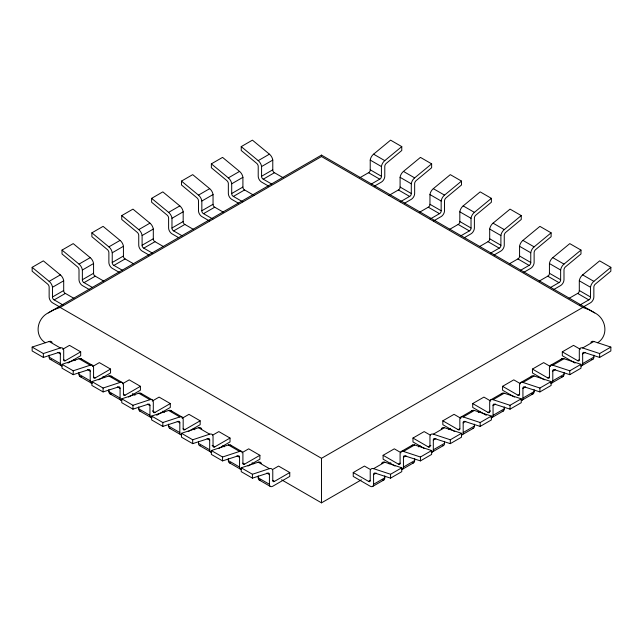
<?xml version="1.0" encoding="UTF-8"?>
<svg xmlns="http://www.w3.org/2000/svg" width="643" height="643" viewBox="0 0 643 643"><rect width="100%" height="100%" fill="white"/><g stroke="black" fill="none" stroke-linecap="round" stroke-linejoin="round"><path stroke-width="0.96" d="M360.04 177.621L368.543 172.71A2.098 1.214 -60 0 0 370.223 169.8L370.223 160.083A6.004 3.464 -60 0 1 373.583 154.175L390.574 140.15L401.771 146.612L401.771 150.494L386.467 163.218A2.709 1.559 -60 0 0 384.787 166.553L384.787 176.262A4.75 2.741 -60 0 1 381.42 182.082L374.628 186.004M371.236 184.083L379.74 179.172A2.098 1.214 -60 0 0 381.42 176.262L381.42 166.553A6.004 3.464 -60 0 1 384.787 160.637L401.771 146.612M389.055 195.351L398.411 189.95A2.098 1.214 -60 0 0 400.091 187.041L400.091 177.331A6.004 3.464 -60 0 1 403.45 171.416L420.442 157.39L431.638 163.861L431.638 167.743L416.334 180.458A2.709 1.559 -60 0 0 414.655 183.802L414.655 193.511A4.75 2.741 -60 0 1 411.295 199.33L404.495 203.252M400.259 201.822L409.615 196.42A2.098 1.214 -60 0 0 411.295 193.511L411.295 183.802A6.004 3.464 -60 0 1 414.655 177.886L431.638 163.861M419.775 212.11L428.278 207.199A2.098 1.214 -60 0 0 429.958 204.289L429.958 194.572A6.004 3.464 -60 0 1 433.318 188.664L450.309 174.639L461.505 181.101L461.505 184.983L446.202 197.706A2.709 1.559 -60 0 0 444.522 201.042L444.522 210.751A4.75 2.741 -60 0 1 441.162 216.57L433.519 220.983M430.127 219.062L439.482 213.661A2.098 1.214 -60 0 0 441.162 210.751L441.162 201.042A6.004 3.464 -60 0 1 444.522 195.126L461.505 181.101M449.642 229.35L458.146 224.439A2.098 1.214 -60 0 0 459.825 221.53L459.825 211.82A6.004 3.464 -60 0 1 463.185 205.905L480.176 191.879L491.373 198.349L491.373 202.232L476.069 214.947A2.709 1.559 -60 0 0 474.389 218.29L474.389 228A4.75 2.741 -60 0 1 471.03 233.819L464.23 237.741M460.846 235.82L469.35 230.909A2.098 1.214 -60 0 0 471.03 228L471.03 218.29A6.004 3.464 -60 0 1 474.389 212.375L491.373 198.349M479.509 246.59L488.013 241.688A2.098 1.214 -60 0 0 489.693 238.778L489.693 229.061A6.004 3.464 -60 0 1 493.06 223.153L510.044 209.128L521.248 215.59L521.248 219.472L505.937 232.195A2.709 1.559 -60 0 0 504.257 235.531L504.257 245.24A4.75 2.741 -60 0 1 500.897 251.059L494.105 254.982M490.713 253.061L499.217 248.15A2.098 1.214 -60 0 0 500.897 245.24L500.897 235.531A6.004 3.464 -60 0 1 504.257 229.615L521.248 215.59M509.377 263.839L517.888 258.928A2.098 1.214 -60 0 0 519.568 256.018L519.568 246.309A6.004 3.464 -60 0 1 522.928 240.394L539.911 226.368L551.115 232.838L551.115 236.712L535.804 249.436A2.709 1.559 -60 0 0 534.124 252.771L534.124 262.489A4.75 2.741 -60 0 1 530.764 268.308L523.973 272.23M520.581 270.309L529.085 265.398A2.098 1.214 -60 0 0 530.764 262.489L530.764 252.771A6.004 3.464 -60 0 1 534.124 246.864L551.115 232.838M539.252 281.079L547.756 276.177A2.098 1.214 -60 0 0 549.435 273.267L549.435 263.55A6.004 3.464 -60 0 1 552.795 257.642L569.778 243.617L580.983 250.079L580.983 253.961L565.671 266.684A2.709 1.559 -60 0 0 563.991 270.02L563.991 279.729A4.75 2.741 -60 0 1 560.632 285.548L553.84 289.471M550.448 287.55L558.952 282.639A2.098 1.214 -60 0 0 560.632 279.729L560.632 270.02A6.004 3.464 -60 0 1 563.991 264.104L580.983 250.079M569.119 298.328L577.623 293.417A2.098 1.214 -60 0 0 579.303 290.507L579.303 280.798A6.004 3.464 -60 0 1 582.662 274.882L599.646 260.857L610.85 267.327L610.85 271.201L595.539 283.925A2.709 1.559 -60 0 0 593.859 287.26L593.859 296.978A4.75 2.741 -60 0 1 590.499 302.797L582.855 307.209M579.464 305.288L588.819 299.887A2.098 1.214 -60 0 0 590.499 296.978L590.499 287.26A6.004 3.464 -60 0 1 593.859 281.353L610.85 267.327M597.725 342.735C609.042 335.389 606.156 318.534 594.735 312.868L321.5 155.116L48.265 312.868C36.844 318.534 33.958 335.389 45.275 342.735M60.145 307.209L52.501 302.797A4.75 2.741 60 0 1 49.141 296.978L49.141 287.26A2.709 1.559 60 0 0 47.461 283.925L32.15 271.201L32.15 267.327L43.354 260.857L60.338 274.882A6.004 3.464 60 0 1 63.697 280.798L63.697 290.507A2.098 1.214 60 0 0 65.377 293.417L73.881 298.328M89.16 289.471L82.368 285.548A4.75 2.741 60 0 1 79.009 279.729L79.009 270.02A2.709 1.559 60 0 0 77.329 266.684L62.017 253.961L62.017 250.079L73.222 243.617L90.205 257.642A6.004 3.464 60 0 1 93.565 263.55L93.565 273.267A2.098 1.214 60 0 0 95.244 276.177L103.748 281.079M119.027 272.23L112.236 268.308A4.75 2.741 60 0 1 108.876 262.489L108.876 252.771A2.709 1.559 60 0 0 107.196 249.436L91.885 236.712L91.885 232.838L103.089 226.368L120.072 240.394A6.004 3.464 60 0 1 123.432 246.309L123.432 256.018A2.098 1.214 60 0 0 125.112 258.928L133.623 263.839M148.895 254.982L142.103 251.059A4.75 2.741 60 0 1 138.743 245.24L138.743 235.531A2.709 1.559 60 0 0 137.063 232.195L121.752 219.472L121.752 215.59L132.956 209.128L149.94 223.153A6.004 3.464 60 0 1 153.307 229.061L153.307 238.778A2.098 1.214 60 0 0 154.987 241.688L163.491 246.59M178.77 237.741L171.97 233.819A4.75 2.741 60 0 1 168.611 228L168.611 218.29A2.709 1.559 60 0 0 166.931 214.947L151.627 202.232L151.627 198.349L162.824 191.879L179.815 205.905A6.004 3.464 60 0 1 183.175 211.82L183.175 221.53A2.098 1.214 60 0 0 184.854 224.439L193.358 229.35M209.481 220.983L201.838 216.57A4.75 2.741 60 0 1 198.478 210.751L198.478 201.042A2.709 1.559 60 0 0 196.798 197.706L181.495 184.983L181.495 181.101L192.691 174.639L209.682 188.664A6.004 3.464 60 0 1 213.042 194.572L213.042 204.289A2.098 1.214 60 0 0 214.722 207.199L223.225 212.11M238.505 203.252L231.705 199.33A4.75 2.741 60 0 1 228.345 193.511L228.345 183.802A2.709 1.559 60 0 0 226.666 180.458L211.362 167.743L211.362 163.861L222.558 157.39L239.55 171.416A6.004 3.464 60 0 1 242.909 177.331L242.909 187.041A2.098 1.214 60 0 0 244.589 189.95L253.945 195.351M268.372 186.004L261.58 182.082A4.75 2.741 60 0 1 258.213 176.262L258.213 166.553A2.709 1.559 60 0 0 256.533 163.218L241.229 150.494L241.229 146.612L252.426 140.15L269.417 154.175A6.004 3.464 60 0 1 272.777 160.083L272.777 169.8A2.098 1.214 60 0 0 274.457 172.71L282.96 177.621M32.15 267.327L49.141 281.353L60.338 274.882M62.017 250.079L79.009 264.104L90.205 257.642M91.885 232.838L108.876 246.864L120.072 240.394M121.752 215.59L138.743 229.615L149.94 223.153M151.627 198.349L168.611 212.375L179.815 205.905M181.495 181.101L198.478 195.126L209.682 188.664M211.362 163.861L228.345 177.886L239.55 171.416M241.229 146.612L258.213 160.637L269.417 154.175M63.536 305.288L54.181 299.887A2.098 1.214 60 0 1 52.501 296.978L52.501 287.26L63.697 280.798M92.552 287.55L84.048 282.639A2.098 1.214 60 0 1 82.368 279.729L82.368 270.02L93.565 263.55M122.419 270.309L113.915 265.398A2.098 1.214 60 0 1 112.236 262.489L112.236 252.771L123.432 246.309M152.287 253.061L143.783 248.15A2.098 1.214 60 0 1 142.103 245.24L142.103 235.531L153.307 229.061M182.154 235.82L173.65 230.909A2.098 1.214 60 0 1 171.97 228L171.97 218.29L183.175 211.82M212.873 219.062L203.518 213.661A2.098 1.214 60 0 1 201.838 210.751L201.838 201.042L213.042 194.572M242.741 201.822L233.385 196.42A2.098 1.214 60 0 1 231.705 193.511L231.705 183.802L242.909 177.331M271.764 184.083L263.26 179.172A2.098 1.214 60 0 1 261.58 176.262L261.58 166.553L272.777 160.083M52.501 296.978L63.697 290.507M82.368 279.729L93.565 273.267M112.236 262.489L123.432 256.018M142.103 245.24L153.307 238.778M171.97 228L183.175 221.53M201.838 210.751L213.042 204.289M231.705 193.511L242.909 187.041M261.58 176.262L272.777 169.8M54.181 299.887L65.377 293.417M84.048 282.639L95.244 276.177M113.915 265.398L125.112 258.928M143.783 248.15L154.987 241.688M173.65 230.909L184.854 224.439M203.518 213.661L214.722 207.199M233.385 196.42L244.589 189.95M263.26 179.172L274.457 172.71M48.265 312.868L53.787 309.838L60.153 307.426L321.5 156.538L582.847 307.426L589.213 309.838L594.735 312.868M62.684 349.294L69.484 345.363L80.688 351.834L80.688 355.716L67.949 363.07M62.017 365.971A4.75 2.741 -60 0 1 60.338 363.584L60.338 353.867A2.709 1.559 -60 0 0 58.658 352.477L43.354 357.428L32.15 350.957L32.15 347.083L49.141 341.489L60.338 347.959A6.004 3.464 -60 0 1 63.697 349.993L63.697 359.702L65.377 360.667L80.688 351.834M92.552 366.542L99.352 362.612L110.556 369.074L110.556 372.956L98.66 379.82M92.279 383.212A4.75 2.741 -60 0 1 90.205 380.825L90.205 371.115A2.709 1.559 -60 0 0 88.525 369.717L73.222 374.668L62.017 368.206L62.017 364.324L79.009 358.738L90.205 365.2A6.004 3.464 -60 0 1 93.565 367.233L93.565 376.943L95.244 377.915L110.556 369.074M122.419 383.783L129.219 379.852L140.423 386.322L140.423 390.205L128.528 397.069M123.392 394.167L125.112 395.156L140.423 386.322M152.287 401.031L159.094 397.101L170.291 403.563L170.291 407.445L156.699 415.29M152.399 410.909L154.987 412.404L170.291 403.563M182.154 418.271L188.962 414.341L200.158 420.811L200.158 424.693L188.27 431.557M181.495 434.949A4.75 2.741 -60 0 1 179.815 432.554L179.815 422.845A2.709 1.559 -60 0 0 178.135 421.454L162.824 426.405L151.627 419.935L151.627 416.061L168.611 410.467L179.815 416.937A6.004 3.464 -60 0 1 183.175 418.971L183.175 428.68L184.854 429.645L200.158 420.811M212.873 435.022L218.829 431.59L230.025 438.052L230.025 441.934L218.99 448.308M212.134 445.398L214.722 446.893L230.025 438.052M241.889 452.76L248.696 448.83L259.893 455.3L259.893 459.182L248.005 466.046M242.869 463.145L244.589 464.133L259.893 455.3M272.608 469.511L278.564 466.079L289.768 472.541L289.768 476.423L272.777 486.229A4.75 2.741 -60 0 1 269.417 484.292L258.213 477.821L258.213 475.884M272.736 480.385L274.457 481.382L289.768 472.541M60.153 307.426L321.5 458.314L582.847 307.426M384.787 475.884L384.787 477.821L373.583 484.292A4.75 2.741 60 0 1 370.223 486.229L353.232 476.423L353.232 472.541L364.436 466.079L370.392 469.511M394.995 466.046L383.107 459.182L383.107 455.3L394.304 448.83L401.111 452.76M424.01 448.308L412.975 441.934L412.975 438.052L424.171 431.59L430.127 435.022M454.73 431.557L442.842 424.693L442.842 420.811L454.038 414.341L460.846 418.271M486.301 415.29L472.709 407.445L472.709 403.563L483.906 397.101L490.713 401.031M514.472 397.069L502.577 390.205L502.577 386.322L513.781 379.852L520.581 383.783M544.34 379.82L532.444 372.956L532.444 369.074L543.648 362.612L550.448 366.542M575.051 363.07L562.312 355.716L562.312 351.834L573.516 345.363L580.316 349.294M401.24 451.531L412.436 445.06M460.975 417.042L472.171 410.572M490.842 399.793L502.046 393.331M520.709 382.553L531.914 376.083M550.577 365.304L561.781 358.842M353.232 472.541L368.543 481.382A2.098 1.214 60 0 0 370.223 480.409L370.223 470.7A6.004 3.464 60 0 1 373.583 468.667L384.787 462.204L401.771 467.791L401.771 471.673L390.574 478.135L375.263 473.184A2.709 1.559 60 0 0 373.583 474.582L373.583 484.292M383.107 455.3L398.411 464.133A2.098 1.214 60 0 0 400.091 463.169L400.091 453.46A6.004 3.464 60 0 1 403.45 451.426L414.655 444.956L431.638 450.55L431.638 454.424L420.442 460.894L405.13 455.943A2.709 1.559 60 0 0 403.45 457.334L403.45 467.043A4.75 2.741 60 0 1 401.377 469.43M412.975 438.052L428.278 446.893A2.098 1.214 60 0 0 429.958 445.92L429.958 436.211A6.004 3.464 60 0 1 433.318 434.178L444.522 427.716L461.505 433.302L461.505 437.184L450.309 443.646L434.998 438.695A2.709 1.559 60 0 0 433.318 440.093L433.318 449.803A4.75 2.741 60 0 1 431.244 452.19M442.842 420.811L458.146 429.645L459.874 428.656L459.825 418.971A6.004 3.464 60 0 1 463.185 416.937L474.389 410.467L491.373 416.061L491.373 419.935L480.176 426.405L464.865 421.454A2.709 1.559 60 0 0 463.185 422.845L463.185 432.554A4.75 2.741 60 0 1 461.505 434.949M472.709 403.563L488.013 412.404A2.098 1.214 60 0 0 489.693 411.432L489.693 401.722A6.004 3.464 60 0 1 493.06 399.689L504.257 393.227L521.248 398.813L521.248 402.695L510.044 409.157L494.74 404.206A2.709 1.559 60 0 0 493.06 405.604L493.06 415.314A4.75 2.741 60 0 1 490.979 417.701M502.577 386.322L517.888 395.156A2.098 1.214 60 0 0 519.568 394.191L519.568 384.482A6.004 3.464 60 0 1 522.928 382.448L534.124 375.978L551.115 381.572L551.115 385.446L539.911 391.917L524.608 386.965A2.709 1.559 60 0 0 522.928 388.356L522.928 398.073A4.75 2.741 60 0 1 521.248 400.46M532.444 369.074L547.756 377.915A2.098 1.214 60 0 0 549.435 376.943L549.435 367.233A6.004 3.464 60 0 1 552.795 365.2L563.991 358.738L580.983 364.324L580.983 368.206L569.778 374.668L554.475 369.717A2.709 1.559 60 0 0 552.795 371.115L552.795 380.825A4.75 2.741 60 0 1 550.721 383.212M562.312 351.834L577.623 360.667A2.098 1.214 60 0 0 579.303 359.702L579.303 349.993A6.004 3.464 60 0 1 582.662 347.959L593.859 341.489L610.85 347.083L610.85 350.957L599.646 357.428L584.342 352.477A2.709 1.559 60 0 0 582.662 353.867L582.662 363.584A4.75 2.741 60 0 1 580.983 365.971M281.602 479.815L321.5 502.85L361.342 479.847M389.055 463.852L390.791 462.847M418.505 446.845L420.233 445.848M448.814 429.347L450.55 428.342M478.263 412.348L480 411.343M373.583 474.582L376.171 473.087M403.45 457.334L406.038 455.847M433.318 440.093L435.906 438.598M463.185 422.845L465.773 421.358M493.06 405.604L495.64 404.109M522.928 388.356L525.508 386.869M552.795 371.115L555.375 369.621M582.662 353.867L585.243 352.38M368.543 481.382L370.264 480.385M398.411 464.133L400.131 463.145M428.278 446.893L430.866 445.398M488.013 412.404L490.601 410.909M517.888 395.156L519.608 394.167M547.756 377.915L549.476 376.919M577.623 360.667L579.343 359.678M373.583 468.667L390.574 474.261L401.771 467.791M403.45 451.426L420.442 457.012L431.638 450.55M433.318 434.178L450.309 439.772L461.505 433.302M463.185 416.937L480.176 422.523L491.373 416.061M493.06 399.689L510.044 405.283L521.248 398.813M522.928 382.448L539.911 388.034L551.115 381.572M552.795 365.2L569.778 370.794L580.983 364.324M582.662 347.959L599.646 353.546L610.85 347.083M403.45 467.043L414.655 460.581L414.655 458.636M433.318 449.803L444.522 443.332L444.522 441.395M463.185 432.554L474.389 426.092L474.389 424.147M493.06 415.314L504.257 408.844L504.257 406.906M522.928 398.073L534.124 391.603L534.124 389.658M552.795 380.825L563.991 374.355L563.991 372.418M582.662 363.584L593.859 357.114L593.859 355.169M372.602 486.47L383.799 480M402.47 469.221L413.666 462.759M432.337 451.981L443.533 445.511M462.204 434.732L473.401 428.27M492.072 417.492L503.276 411.022M521.939 400.243L533.143 393.781M551.807 383.003L563.011 376.533M581.674 365.754L592.878 359.292M32.15 347.083L43.354 353.546L60.338 347.959M62.017 364.324L73.222 370.794L90.205 365.2M121.752 400.46A4.75 2.741 -60 0 1 120.072 398.073L120.072 388.356A2.709 1.559 -60 0 0 118.392 386.965L103.089 391.917L91.885 385.446L91.885 381.572L108.876 375.978A6.004 3.464 -60 0 1 112.003 377.2M91.885 381.572L103.089 388.034L120.072 382.448A6.004 3.464 -60 0 1 123.432 384.482L123.432 394.191A2.098 1.214 -60 0 0 125.112 395.156M152.021 417.701A4.75 2.741 -60 0 1 149.94 415.314L149.94 405.604A2.709 1.559 -60 0 0 148.26 404.206L132.956 409.157L121.752 402.695L121.752 398.813L138.743 393.227A6.004 3.464 -60 0 1 141.484 393.789M121.752 398.813L132.956 405.283L149.94 399.689A6.004 3.464 -60 0 1 153.307 401.722L153.307 411.432A2.098 1.214 -60 0 0 154.987 412.404M151.627 416.061L162.824 422.523L179.815 416.937M211.756 452.19A4.75 2.741 -60 0 1 209.682 449.803L209.682 440.093A2.709 1.559 -60 0 0 208.002 438.695L192.691 443.646L181.495 437.184L181.495 433.302L198.478 427.716A6.004 3.464 -60 0 1 201.436 428.584M181.495 433.302L192.691 439.772L209.682 434.178A6.004 3.464 -60 0 1 213.042 436.211L213.042 445.92A2.098 1.214 -60 0 0 214.722 446.893M241.623 469.43A4.75 2.741 -60 0 1 239.55 467.043L239.55 457.334A2.709 1.559 -60 0 0 237.87 455.943L222.558 460.894L211.362 454.424L211.362 450.55L228.345 444.956A6.004 3.464 -60 0 1 231.303 445.824M211.362 450.55L222.558 457.012L239.55 451.426A6.004 3.464 -60 0 1 242.909 453.46L242.909 463.169A2.098 1.214 -60 0 0 244.589 464.133M269.417 484.292L269.417 474.582A2.709 1.559 -60 0 0 267.737 473.184L252.426 478.135L241.229 471.673L241.229 467.791L258.213 462.204A6.004 3.464 -60 0 1 261.347 463.418M241.229 467.791L252.426 474.261L269.417 468.667A6.004 3.464 -60 0 1 272.777 470.7L272.777 480.409A2.098 1.214 -60 0 0 274.457 481.382M373.583 154.175L384.787 160.637M403.45 171.416L414.655 177.886M433.318 188.664L444.522 195.126M463.185 205.905L474.389 212.375M493.06 223.153L504.257 229.615M522.928 240.394L534.124 246.864M552.795 257.642L563.991 264.104M582.662 274.882L593.859 281.353M370.223 160.083L381.42 166.553M400.091 177.331L411.295 183.802M429.958 194.572L441.162 201.042M459.825 211.82L471.03 218.29M489.693 229.061L500.897 235.531M519.568 246.309L530.764 252.771M549.435 263.55L560.632 270.02M579.303 280.798L590.499 287.26M370.223 169.8L381.42 176.262M400.091 187.041L411.295 193.511M429.958 204.289L441.162 210.751M459.825 221.53L471.03 228M489.693 238.778L500.897 245.24M519.568 256.018L530.764 262.489M549.435 273.267L560.632 279.729M579.303 290.507L590.499 296.978M368.543 172.71L379.74 179.172M398.411 189.95L409.615 196.42M428.278 207.199L439.482 213.661M458.146 224.439L469.35 230.909M488.013 241.688L499.217 248.15M517.888 258.928L529.085 265.398M547.756 276.177L558.952 282.639M577.623 293.417L588.819 299.887M81.219 358.842L92.423 365.304M111.086 376.083L122.291 382.553M140.954 393.331L152.158 399.793M170.829 410.572L182.025 417.042M230.564 445.06L241.76 451.531M108.876 375.978L120.072 382.448M138.743 393.227L149.94 399.689M198.478 427.716L209.682 434.178M228.345 444.956L239.55 451.426M258.213 462.204L269.417 468.667M73.423 359.63L75.159 360.627M102.912 376.653L104.648 377.658M132.41 393.677L135.006 395.18M162.767 411.207L164.504 412.211M193.125 428.736L194.861 429.733M222.615 445.76L224.351 446.764M252.104 462.791L253.84 463.788M57.757 352.38L60.338 353.867M87.625 369.621L90.205 371.115M117.492 386.869L120.072 388.356M147.36 404.109L149.94 405.604M177.227 421.358L179.815 422.845M207.094 438.598L209.682 440.093M236.962 455.847L239.55 457.334M266.829 473.087L269.417 474.582M49.141 355.169L49.141 357.114L60.338 363.584M79.009 372.418L79.009 374.355L90.205 380.825M108.876 389.658L108.876 391.603L120.072 398.073M138.743 406.906L138.743 408.844L149.94 415.314M168.611 424.147L168.611 426.092L179.815 432.554M198.478 441.395L198.478 443.332L209.682 449.803M228.345 458.636L228.345 460.581L239.55 467.043M50.122 359.292L61.326 365.754M79.989 376.533L91.193 383.003M109.857 393.781L121.061 400.243M139.724 411.022L150.928 417.492M169.599 428.27L180.796 434.732M199.467 445.511L210.663 451.981M229.334 462.759L240.53 469.221M259.201 480L270.398 486.47M599.646 353.546L599.646 357.428M569.778 370.794L569.778 374.668M539.911 388.034L539.911 391.917M510.044 405.283L510.044 409.157M480.176 422.523L480.176 426.405M450.309 439.772L450.309 443.646M420.442 457.012L420.442 460.894M390.574 474.261L390.574 478.135M321.5 155.116L321.5 156.538M321.5 458.314L321.5 502.85M252.426 474.261L252.426 478.135M222.558 457.012L222.558 460.894M192.691 439.772L192.691 443.646M162.824 422.523L162.824 426.405M132.956 405.283L132.956 409.157M103.089 388.034L103.089 391.917M73.222 370.794L73.222 374.668M43.354 353.546L43.354 357.428M201.613 428.929A6.004 3.464 -60 0 1 201.749 429.323M414.655 460.581A4.75 2.741 60 0 1 412.581 462.968M200.158 445.728A4.75 2.741 -60 0 1 198.478 443.332M79.009 264.104A6.004 3.464 60 0 1 82.368 270.02M168.611 212.375A6.004 3.464 60 0 1 171.97 218.29M138.743 229.615A6.004 3.464 60 0 1 142.103 235.531M49.141 281.353A6.004 3.464 60 0 1 52.501 287.26M108.876 246.864A6.004 3.464 60 0 1 112.236 252.771M258.213 160.637A6.004 3.464 60 0 1 261.58 166.553M228.345 177.886A6.004 3.464 60 0 1 231.705 183.802M51.215 359.501A4.75 2.741 -60 0 1 49.141 357.114M49.141 341.489A6.004 3.464 -60 0 1 52.099 342.357M65.377 360.667A2.098 1.214 -60 0 1 63.697 359.702M198.478 195.126A6.004 3.464 60 0 1 201.838 201.042M140.817 411.231A4.75 2.741 -60 0 1 138.743 408.844M141.701 394.095A6.004 3.464 -60 0 1 141.878 394.44M95.244 377.915A2.098 1.214 -60 0 1 93.565 376.943M79.009 358.738A6.004 3.464 -60 0 1 81.966 359.606M81.5 376.669A4.75 2.741 -60 0 1 79.009 374.355M111.368 393.91A4.75 2.741 -60 0 1 108.876 391.603M230.419 462.968A4.75 2.741 -60 0 1 228.345 460.581M184.854 429.645A2.098 1.214 -60 0 1 183.175 428.68M168.611 410.467A6.004 3.464 -60 0 1 171.745 411.689M170.684 428.479A4.75 2.741 -60 0 1 168.611 426.092M260.704 480.136A4.75 2.741 -60 0 1 258.213 477.821M590.901 342.357A6.004 3.464 60 0 1 593.859 341.489M593.859 357.114A4.75 2.741 60 0 1 591.785 359.501M563.991 374.355A4.75 2.741 60 0 1 561.5 376.669M561.034 359.606A6.004 3.464 60 0 1 563.991 358.738M384.787 477.821A4.75 2.741 60 0 1 382.296 480.136M381.653 463.418A6.004 3.464 60 0 1 384.787 462.204M459.825 428.68A2.098 1.214 60 0 1 458.146 429.645M474.389 426.092A4.75 2.741 60 0 1 472.316 428.479M471.255 411.689A6.004 3.464 60 0 1 474.389 410.467M501.122 394.44A6.004 3.464 60 0 1 501.299 394.095M501.516 393.789A6.004 3.464 60 0 1 504.257 393.227M504.257 408.844A4.75 2.741 60 0 1 502.183 411.231M441.251 429.323A6.004 3.464 60 0 1 441.387 428.929M441.564 428.584A6.004 3.464 60 0 1 444.522 427.716M444.522 443.332A4.75 2.741 60 0 1 442.842 445.728M411.697 445.824A6.004 3.464 60 0 1 414.655 444.956M534.124 391.603A4.75 2.741 60 0 1 531.632 393.91M530.997 377.2A6.004 3.464 60 0 1 534.124 375.978"/></g></svg>
